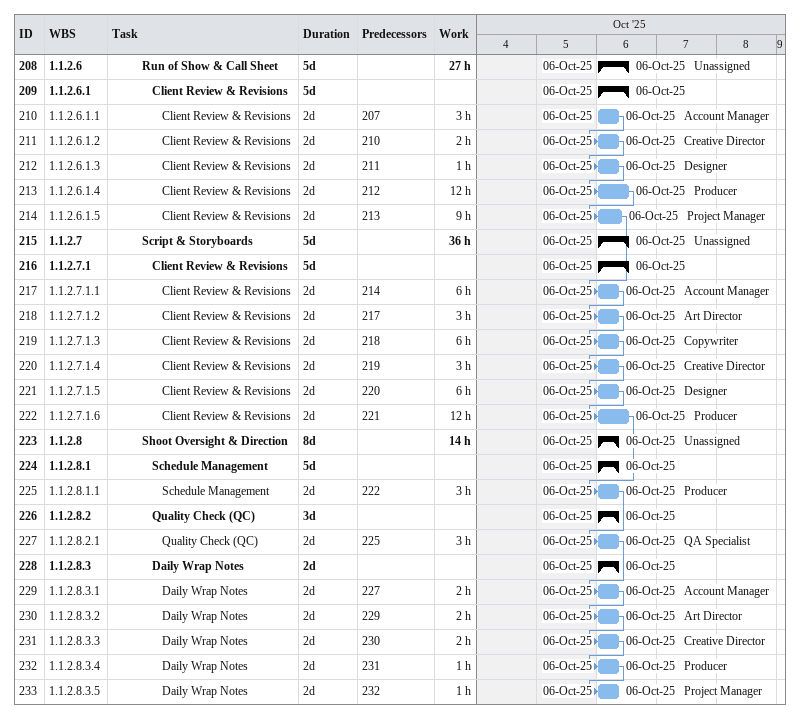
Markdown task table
| ID | WBS | Task | Duration | Start | Finish | Predecessors | Resources | Work (h) |
|---|---|---|---|---|---|---|---|---|
| 208 | 1.1.2.6 | **Run of Show & Call Sheet** | 5d | 2025-10-06 | 2025-10-06 |  | Unassigned | 27 |
| 209 | 1.1.2.6.1 | **Client Review & Revisions** | 5d | 2025-10-06 | 2025-10-06 |  |  |  |
| 210 | 1.1.2.6.1.1 | Client Review & Revisions | 2d | 2025-10-06 | 2025-10-06 | 207 | Account Manager | 3 |
| 211 | 1.1.2.6.1.2 | Client Review & Revisions | 2d | 2025-10-06 | 2025-10-06 | 210 | Creative Director | 2 |
| 212 | 1.1.2.6.1.3 | Client Review & Revisions | 2d | 2025-10-06 | 2025-10-06 | 211 | Designer | 1 |
| 213 | 1.1.2.6.1.4 | Client Review & Revisions | 2d | 2025-10-06 | 2025-10-06 | 212 | Producer | 12 |
| 214 | 1.1.2.6.1.5 | Client Review & Revisions | 2d | 2025-10-06 | 2025-10-06 | 213 | Project Manager | 9 |
| 215 | 1.1.2.7 | **Script & Storyboards** | 5d | 2025-10-06 | 2025-10-06 |  | Unassigned | 36 |
| 216 | 1.1.2.7.1 | **Client Review & Revisions** | 5d | 2025-10-06 | 2025-10-06 |  |  |  |
| 217 | 1.1.2.7.1.1 | Client Review & Revisions | 2d | 2025-10-06 | 2025-10-06 | 214 | Account Manager | 6 |
| 218 | 1.1.2.7.1.2 | Client Review & Revisions | 2d | 2025-10-06 | 2025-10-06 | 217 | Art Director | 3 |
| 219 | 1.1.2.7.1.3 | Client Review & Revisions | 2d | 2025-10-06 | 2025-10-06 | 218 | Copywriter | 6 |
| 220 | 1.1.2.7.1.4 | Client Review & Revisions | 2d | 2025-10-06 | 2025-10-06 | 219 | Creative Director | 3 |
| 221 | 1.1.2.7.1.5 | Client Review & Revisions | 2d | 2025-10-06 | 2025-10-06 | 220 | Designer | 6 |
| 222 | 1.1.2.7.1.6 | Client Review & Revisions | 2d | 2025-10-06 | 2025-10-06 | 221 | Producer | 12 |
| 223 | 1.1.2.8 | **Shoot Oversight & Direction** | 8d | 2025-10-06 | 2025-10-06 |  | Unassigned | 14 |
| 224 | 1.1.2.8.1 | **Schedule Management** | 5d | 2025-10-06 | 2025-10-06 |  |  |  |
| 225 | 1.1.2.8.1.1 | Schedule Management | 2d | 2025-10-06 | 2025-10-06 | 222 | Producer | 3 |
| 226 | 1.1.2.8.2 | **Quality Check (QC)** | 3d | 2025-10-06 | 2025-10-06 |  |  |  |
| 227 | 1.1.2.8.2.1 | Quality Check (QC) | 2d | 2025-10-06 | 2025-10-06 | 225 | QA Specialist | 3 |
| 228 | 1.1.2.8.3 | **Daily Wrap Notes** | 2d | 2025-10-06 | 2025-10-06 |  |  |  |
| 229 | 1.1.2.8.3.1 | Daily Wrap Notes | 2d | 2025-10-06 | 2025-10-06 | 227 | Account Manager | 2 |
| 230 | 1.1.2.8.3.2 | Daily Wrap Notes | 2d | 2025-10-06 | 2025-10-06 | 229 | Art Director | 2 |
| 231 | 1.1.2.8.3.3 | Daily Wrap Notes | 2d | 2025-10-06 | 2025-10-06 | 230 | Creative Director | 2 |
| 232 | 1.1.2.8.3.4 | Daily Wrap Notes | 2d | 2025-10-06 | 2025-10-06 | 231 | Producer | 1 |
| 233 | 1.1.2.8.3.5 | Daily Wrap Notes | 2d | 2025-10-06 | 2025-10-06 | 232 | Project Manager | 1 |
